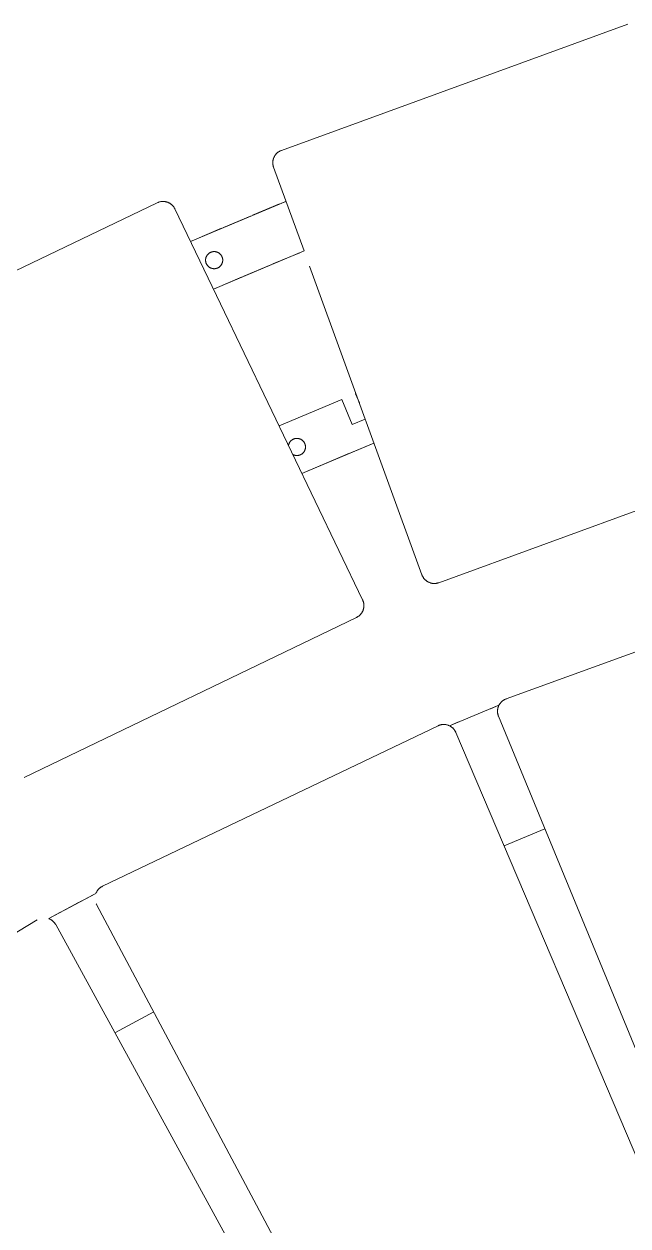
# Model space of a CAD drawing. Header units: millimetres. Extents: x -507 to 4570, y -12 to 3479.
# Drawn here: x 138.5 to 321.9, y 1392.8 to 1757.5 of the extents above; entities that cross this region are included whole.
import ezdxf

# ---------------------------------------------------------------- set-up
doc = ezdxf.new("R2010")
doc.units = ezdxf.units.MM
doc.layers.add('ZANO_R', color=7, linetype='Continuous', lineweight=0)

msp = doc.modelspace()

# ---------------------------------------------------------------- linework, layer by layer
at = {"layer": 'ZANO_R'}
for p, q in [((216.62, 1719.19), (321.86, 1757.53)), ((214.71, 1717.71), (214.79, 1717.82)), ((214.79, 1717.82), (214.87, 1717.93)), ((214.87, 1717.93), (214.96, 1718.04)), ((214.96, 1718.04), (215.05, 1718.14)), ((215.05, 1718.14), (215.14, 1718.24)), ((215.14, 1718.24), (215.24, 1718.33)), ((215.24, 1718.33), (215.34, 1718.42)), ((215.34, 1718.42), (215.44, 1718.51)), ((215.44, 1718.51), (215.55, 1718.6)), ((215.55, 1718.6), (215.66, 1718.68)), ((215.66, 1718.68), (215.77, 1718.76)), ((215.77, 1718.76), (215.89, 1718.83)), ((215.89, 1718.83), (216, 1718.9)), ((216, 1718.9), (216.12, 1718.97)), ((216.12, 1718.97), (216.25, 1719.03)), ((216.25, 1719.03), (216.37, 1719.09)), ((216.37, 1719.09), (216.5, 1719.14)), ((216.5, 1719.14), (216.62, 1719.19)), ((213.99, 1715.54), (214, 1715.67)), ((213.99, 1715.4), (213.99, 1715.54)), ((214, 1715.26), (213.99, 1715.4)), ((214, 1715.67), (214.01, 1715.81)), ((214, 1715.13), (214, 1715.26)), ((214.02, 1714.99), (214, 1715.13)), ((214.01, 1715.81), (214.02, 1715.94)), ((214.02, 1715.94), (214.04, 1716.08)), ((214.03, 1714.85), (214.02, 1714.99)), ((214.06, 1714.72), (214.03, 1714.85)), ((214.04, 1716.08), (214.07, 1716.21)), ((214.08, 1714.59), (214.06, 1714.72)), ((214.07, 1716.21), (214.1, 1716.35)), ((214.11, 1714.45), (214.08, 1714.59)), ((214.1, 1716.35), (214.13, 1716.48)), ((214.15, 1714.32), (214.11, 1714.45)), ((214.13, 1716.48), (214.17, 1716.61)), ((214.19, 1714.19), (214.15, 1714.32)), ((214.17, 1716.61), (214.21, 1716.74)), ((214.23, 1714.06), (214.19, 1714.19)), ((214.21, 1716.74), (214.26, 1716.87)), ((214.26, 1716.87), (214.31, 1717)), ((214.31, 1717), (214.37, 1717.12)), ((214.37, 1717.12), (214.43, 1717.24)), ((214.43, 1717.24), (214.49, 1717.36)), ((214.49, 1717.36), (214.56, 1717.48)), ((214.56, 1717.48), (214.63, 1717.6)), ((214.63, 1717.6), (214.71, 1717.71)), ((214.23, 1714.06), (223.48, 1688.67)), ((77.98, 1654.8), (178.92, 1703.31)), ((178.92, 1703.31), (179.05, 1703.37)), ((179.05, 1703.37), (179.17, 1703.42)), ((179.17, 1703.42), (179.3, 1703.47)), ((179.3, 1703.47), (179.43, 1703.51)), ((179.43, 1703.51), (179.56, 1703.55)), ((179.56, 1703.55), (179.69, 1703.59)), ((179.69, 1703.59), (179.83, 1703.62)), ((179.83, 1703.62), (179.96, 1703.64)), ((179.96, 1703.64), (180.1, 1703.66)), ((180.1, 1703.66), (180.23, 1703.68)), ((180.23, 1703.68), (180.37, 1703.69)), ((180.37, 1703.69), (180.5, 1703.7)), ((180.5, 1703.7), (180.64, 1703.7)), ((180.64, 1703.7), (180.78, 1703.7)), ((180.78, 1703.7), (180.91, 1703.7)), ((180.91, 1703.7), (181.05, 1703.68)), ((181.05, 1703.68), (181.19, 1703.67)), ((181.19, 1703.67), (181.32, 1703.65)), ((181.32, 1703.65), (181.46, 1703.62)), ((181.46, 1703.62), (181.59, 1703.59)), ((181.59, 1703.59), (181.72, 1703.56)), ((181.72, 1703.56), (181.85, 1703.52)), ((181.85, 1703.52), (181.98, 1703.48)), ((181.98, 1703.48), (182.11, 1703.43)), ((182.11, 1703.43), (182.24, 1703.38)), ((182.24, 1703.38), (182.36, 1703.32)), ((182.36, 1703.32), (182.48, 1703.26)), ((182.48, 1703.26), (182.6, 1703.2)), ((182.6, 1703.2), (182.72, 1703.13)), ((189.03, 1691.51), (218, 1703.71)), ((216.65, 1703.16), (218, 1703.71)), ((182.72, 1703.13), (182.84, 1703.06)), ((182.84, 1703.06), (182.95, 1702.98)), ((182.95, 1702.98), (183.06, 1702.9)), ((183.06, 1702.9), (183.17, 1702.82)), ((183.17, 1702.82), (183.27, 1702.73)), ((183.27, 1702.73), (183.38, 1702.64)), ((183.38, 1702.64), (183.47, 1702.54)), ((183.47, 1702.54), (183.57, 1702.45)), ((183.57, 1702.45), (183.66, 1702.35)), ((183.66, 1702.35), (183.75, 1702.24)), ((183.75, 1702.24), (183.83, 1702.13)), ((183.83, 1702.13), (183.92, 1702.02)), ((183.92, 1702.02), (183.99, 1701.91)), ((183.99, 1701.91), (184.07, 1701.8)), ((184.07, 1701.8), (184.14, 1701.68)), ((184.14, 1701.68), (184.2, 1701.56)), ((184.2, 1701.56), (184.26, 1701.44)), ((198.09, 1672.66), (184.26, 1701.44)), ((207.82, 1699.5), (216.08, 1702.93)), ((198.99, 1695.78), (207.25, 1699.26)), ((190.18, 1692.01), (198.45, 1695.55)), ((195.97, 1677.08), (223.48, 1688.67)), ((193.59, 1685.98), (193.6, 1686.06)), ((193.59, 1685.89), (193.59, 1685.98)), ((193.59, 1685.8), (193.59, 1685.89)), ((193.6, 1685.71), (193.59, 1685.8)), ((193.6, 1686.15), (193.61, 1686.24)), ((193.6, 1686.06), (193.6, 1686.15)), ((193.6, 1685.62), (193.6, 1685.71)), ((193.61, 1685.53), (193.6, 1685.62)), ((193.61, 1686.24), (193.63, 1686.33)), ((193.63, 1685.44), (193.61, 1685.53)), ((193.63, 1686.33), (193.65, 1686.42)), ((193.65, 1685.35), (193.63, 1685.44)), ((193.65, 1686.42), (193.67, 1686.51)), ((193.67, 1685.26), (193.65, 1685.35)), ((193.67, 1686.51), (193.69, 1686.59)), ((193.69, 1685.18), (193.67, 1685.26)), ((193.69, 1686.59), (193.71, 1686.68)), ((193.71, 1685.09), (193.69, 1685.18)), ((193.71, 1686.68), (193.74, 1686.77)), ((193.74, 1685.01), (193.71, 1685.09)), ((193.74, 1686.77), (193.78, 1686.85)), ((193.78, 1684.92), (193.74, 1685.01)), ((193.78, 1686.85), (193.81, 1686.93)), ((193.81, 1686.93), (193.85, 1687.01)), ((193.85, 1687.01), (193.89, 1687.09)), ((193.89, 1687.09), (193.93, 1687.17)), ((193.93, 1687.17), (193.98, 1687.25)), ((193.98, 1687.25), (194.03, 1687.33)), ((194.03, 1687.33), (194.08, 1687.4)), ((194.08, 1687.4), (194.13, 1687.47)), ((194.13, 1687.47), (194.19, 1687.54)), ((194.19, 1687.54), (194.24, 1687.61)), ((194.24, 1687.61), (194.3, 1687.68)), ((194.3, 1687.68), (194.37, 1687.74)), ((194.37, 1687.74), (194.43, 1687.8)), ((194.43, 1687.8), (194.5, 1687.86)), ((194.5, 1687.86), (194.57, 1687.92)), ((194.57, 1687.92), (194.64, 1687.97)), ((194.64, 1687.97), (194.71, 1688.03)), ((194.71, 1688.03), (194.79, 1688.07)), ((194.79, 1688.07), (194.86, 1688.12)), ((194.86, 1688.12), (194.94, 1688.17)), ((194.94, 1688.17), (195.02, 1688.21)), ((195.02, 1688.21), (195.1, 1688.25)), ((195.1, 1688.25), (195.18, 1688.28)), ((195.18, 1688.28), (195.27, 1688.32)), ((195.27, 1688.32), (195.35, 1688.35)), ((195.35, 1688.35), (195.44, 1688.37)), ((195.44, 1688.37), (195.52, 1688.4)), ((195.52, 1688.4), (195.61, 1688.42)), ((195.61, 1688.42), (195.7, 1688.44)), ((195.7, 1688.44), (195.79, 1688.45)), ((195.79, 1688.45), (195.88, 1688.47)), ((195.88, 1688.47), (195.97, 1688.48)), ((195.97, 1688.48), (196.06, 1688.48)), ((196.06, 1688.48), (196.15, 1688.48)), ((196.15, 1688.48), (196.23, 1688.48)), ((196.23, 1688.48), (196.32, 1688.48)), ((196.32, 1688.48), (196.41, 1688.48)), ((196.41, 1688.48), (196.5, 1688.47)), ((196.5, 1688.47), (196.59, 1688.45)), ((196.59, 1688.45), (196.68, 1688.44)), ((196.68, 1688.44), (196.77, 1688.42)), ((196.77, 1688.42), (196.86, 1688.4)), ((196.86, 1688.4), (196.94, 1688.37)), ((196.94, 1688.37), (197.03, 1688.35)), ((197.03, 1688.35), (197.11, 1688.32)), ((197.11, 1688.32), (197.2, 1688.28)), ((197.2, 1688.28), (197.28, 1688.25)), ((197.28, 1688.25), (197.36, 1688.21)), ((197.36, 1688.21), (197.44, 1688.17)), ((197.44, 1688.17), (197.52, 1688.12)), ((197.52, 1688.12), (197.59, 1688.07)), ((197.59, 1688.07), (197.67, 1688.03)), ((197.67, 1688.03), (197.74, 1687.97)), ((197.74, 1687.97), (197.81, 1687.92)), ((197.81, 1687.92), (197.88, 1687.86)), ((197.88, 1687.86), (197.95, 1687.8)), ((197.95, 1687.8), (198.01, 1687.74)), ((198.01, 1687.74), (198.08, 1687.68)), ((198.08, 1687.68), (198.14, 1687.61)), ((198.14, 1687.61), (198.19, 1687.54)), ((198.19, 1687.54), (198.25, 1687.47)), ((198.25, 1687.47), (198.3, 1687.4)), ((198.3, 1687.4), (198.35, 1687.33)), ((198.35, 1687.33), (198.4, 1687.25)), ((198.4, 1687.25), (198.45, 1687.17)), ((198.45, 1687.17), (198.49, 1687.09)), ((198.49, 1687.09), (198.53, 1687.01)), ((198.53, 1687.01), (198.57, 1686.93)), ((198.57, 1686.93), (198.6, 1686.85)), ((198.6, 1686.85), (198.64, 1686.77)), ((198.64, 1685.01), (198.6, 1684.92)), ((198.64, 1686.77), (198.67, 1686.68)), ((198.67, 1685.09), (198.64, 1685.01)), ((198.67, 1686.68), (198.69, 1686.59)), ((198.69, 1685.18), (198.67, 1685.09)), ((198.69, 1686.59), (198.71, 1686.51)), ((198.71, 1685.26), (198.69, 1685.18)), ((198.71, 1686.51), (198.73, 1686.42)), ((198.73, 1685.35), (198.71, 1685.26)), ((198.73, 1686.42), (198.75, 1686.33)), ((198.75, 1685.44), (198.73, 1685.35)), ((198.75, 1686.33), (198.77, 1686.24)), ((198.77, 1685.53), (198.75, 1685.44)), ((198.77, 1686.24), (198.78, 1686.15)), ((198.78, 1685.62), (198.77, 1685.53)), ((198.78, 1686.15), (198.78, 1686.06)), ((198.78, 1686.06), (198.79, 1685.98)), ((198.79, 1685.8), (198.78, 1685.71)), ((198.78, 1685.71), (198.78, 1685.62)), ((198.79, 1685.98), (198.79, 1685.89)), ((198.79, 1685.89), (198.79, 1685.8)), ((213.98, 1684.74), (222.16, 1688.13)), ((193.81, 1684.84), (193.78, 1684.92)), ((193.85, 1684.76), (193.81, 1684.84)), ((193.89, 1684.68), (193.85, 1684.76)), ((193.93, 1684.6), (193.89, 1684.68)), ((193.98, 1684.52), (193.93, 1684.6)), ((194.03, 1684.45), (193.98, 1684.52)), ((194.08, 1684.37), (194.03, 1684.45)), ((194.13, 1684.3), (194.08, 1684.37)), ((194.19, 1684.23), (194.13, 1684.3)), ((194.24, 1684.16), (194.19, 1684.23)), ((194.3, 1684.09), (194.24, 1684.16)), ((194.37, 1684.03), (194.3, 1684.09)), ((194.43, 1683.97), (194.37, 1684.03)), ((194.5, 1683.91), (194.43, 1683.97)), ((194.57, 1683.85), (194.5, 1683.91)), ((194.64, 1683.8), (194.57, 1683.85)), ((194.71, 1683.75), (194.64, 1683.8)), ((194.79, 1683.7), (194.71, 1683.75)), ((194.86, 1683.65), (194.79, 1683.7)), ((194.94, 1683.6), (194.86, 1683.65)), ((195.02, 1683.56), (194.94, 1683.6)), ((195.1, 1683.52), (195.02, 1683.56)), ((195.18, 1683.49), (195.1, 1683.52)), ((195.27, 1683.45), (195.18, 1683.49)), ((195.35, 1683.42), (195.27, 1683.45)), ((195.44, 1683.4), (195.35, 1683.42)), ((195.52, 1683.37), (195.44, 1683.4)), ((195.61, 1683.35), (195.52, 1683.37)), ((195.7, 1683.33), (195.61, 1683.35)), ((195.79, 1683.32), (195.7, 1683.33)), ((195.88, 1683.3), (195.79, 1683.32)), ((195.97, 1683.29), (195.88, 1683.3)), ((196.06, 1683.29), (195.97, 1683.29)), ((196.15, 1683.29), (196.06, 1683.29)), ((196.23, 1683.29), (196.15, 1683.29)), ((196.32, 1683.29), (196.23, 1683.29)), ((196.41, 1683.29), (196.32, 1683.29)), ((196.5, 1683.3), (196.41, 1683.29)), ((196.59, 1683.32), (196.5, 1683.3)), ((196.68, 1683.33), (196.59, 1683.32)), ((196.77, 1683.35), (196.68, 1683.33)), ((196.86, 1683.37), (196.77, 1683.35)), ((196.94, 1683.4), (196.86, 1683.37)), ((197.03, 1683.42), (196.94, 1683.4)), ((197.11, 1683.45), (197.03, 1683.42)), ((197.2, 1683.49), (197.11, 1683.45)), ((197.28, 1683.52), (197.2, 1683.49)), ((197.36, 1683.56), (197.28, 1683.52)), ((197.44, 1683.6), (197.36, 1683.56)), ((197.52, 1683.65), (197.44, 1683.6)), ((197.59, 1683.7), (197.52, 1683.65)), ((197.67, 1683.75), (197.59, 1683.7)), ((197.74, 1683.8), (197.67, 1683.75)), ((197.81, 1683.85), (197.74, 1683.8)), ((197.88, 1683.91), (197.81, 1683.85)), ((197.95, 1683.97), (197.88, 1683.91)), ((198.01, 1684.03), (197.95, 1683.97)), ((198.08, 1684.09), (198.01, 1684.03)), ((198.14, 1684.16), (198.08, 1684.09)), ((198.19, 1684.23), (198.14, 1684.16)), ((198.25, 1684.3), (198.19, 1684.23)), ((198.3, 1684.37), (198.25, 1684.3)), ((198.35, 1684.45), (198.3, 1684.37)), ((198.4, 1684.52), (198.35, 1684.45)), ((198.45, 1684.6), (198.4, 1684.52)), ((198.49, 1684.68), (198.45, 1684.6)), ((198.53, 1684.76), (198.49, 1684.68)), ((198.57, 1684.84), (198.53, 1684.76)), ((198.6, 1684.92), (198.57, 1684.84)), ((205.25, 1681.06), (213.42, 1684.5)), ((225.16, 1684.06), (259.29, 1590.39)), ((196.53, 1677.32), (204.71, 1680.83)), ((241.27, 1582.8), (198.09, 1672.66)), ((239.12, 1645.36), (239.24, 1645.41)), ((239.12, 1645.36), (240.28, 1642.57)), ((215.91, 1635.58), (234.97, 1643.64)), ((238.11, 1636.02), (234.97, 1643.64)), ((242.07, 1637.65), (238.11, 1636.02)), ((218.91, 1630.17), (218.94, 1630.25)), ((218.94, 1630.25), (218.98, 1630.33)), ((218.98, 1630.33), (219.02, 1630.41)), ((219.02, 1630.41), (219.06, 1630.49)), ((219.06, 1630.49), (219.11, 1630.57)), ((219.11, 1630.57), (219.16, 1630.64)), ((219.16, 1630.64), (219.21, 1630.72)), ((219.21, 1630.72), (219.26, 1630.79)), ((219.26, 1630.79), (219.32, 1630.86)), ((219.32, 1630.86), (219.38, 1630.93)), ((219.38, 1630.93), (219.44, 1630.99)), ((219.44, 1630.99), (219.5, 1631.06)), ((219.5, 1631.06), (219.56, 1631.12)), ((219.56, 1631.12), (219.63, 1631.18)), ((219.63, 1631.18), (219.7, 1631.24)), ((219.7, 1631.24), (219.77, 1631.29)), ((219.77, 1631.29), (219.85, 1631.34)), ((219.85, 1631.34), (219.92, 1631.39)), ((219.92, 1631.39), (220, 1631.44)), ((220, 1631.44), (220.07, 1631.48)), ((220.07, 1631.48), (220.15, 1631.53)), ((220.15, 1631.53), (220.23, 1631.56)), ((220.23, 1631.56), (220.32, 1631.6)), ((220.32, 1631.6), (220.4, 1631.63)), ((220.4, 1631.63), (220.48, 1631.66)), ((220.48, 1631.66), (220.57, 1631.69)), ((220.57, 1631.69), (220.66, 1631.72)), ((220.66, 1631.72), (220.74, 1631.74)), ((220.74, 1631.74), (220.83, 1631.76)), ((220.83, 1631.76), (220.92, 1631.77)), ((220.92, 1631.77), (221.01, 1631.78)), ((221.01, 1631.78), (221.1, 1631.79)), ((221.1, 1631.79), (221.19, 1631.8)), ((221.19, 1631.8), (221.28, 1631.8)), ((221.28, 1631.8), (221.37, 1631.8)), ((221.37, 1631.8), (221.46, 1631.8)), ((221.46, 1631.8), (221.55, 1631.79)), ((221.55, 1631.79), (221.64, 1631.78)), ((221.64, 1631.78), (221.72, 1631.77)), ((221.72, 1631.77), (221.81, 1631.75)), ((221.81, 1631.75), (221.9, 1631.74)), ((221.9, 1631.74), (221.99, 1631.71)), ((221.99, 1631.71), (222.07, 1631.69)), ((222.07, 1631.69), (222.16, 1631.66)), ((222.16, 1631.66), (222.24, 1631.63)), ((222.24, 1631.63), (222.33, 1631.6)), ((222.33, 1631.6), (222.41, 1631.56)), ((222.41, 1631.56), (222.49, 1631.52)), ((222.49, 1631.52), (222.57, 1631.48)), ((222.57, 1631.48), (222.65, 1631.44)), ((222.65, 1631.44), (222.72, 1631.39)), ((222.72, 1631.39), (222.8, 1631.34)), ((222.8, 1631.34), (222.87, 1631.29)), ((222.85, 1621.15), (244.72, 1630.37)), ((222.87, 1631.29), (222.94, 1631.23)), ((222.94, 1631.23), (223.01, 1631.18)), ((223.01, 1631.18), (223.08, 1631.12)), ((223.08, 1631.12), (223.14, 1631.06)), ((223.14, 1631.06), (223.21, 1630.99)), ((223.21, 1630.99), (223.27, 1630.93)), ((223.27, 1630.93), (223.32, 1630.86)), ((223.32, 1630.86), (223.38, 1630.79)), ((223.38, 1630.79), (223.43, 1630.71)), ((223.43, 1630.71), (223.49, 1630.64)), ((223.49, 1630.64), (223.53, 1630.57)), ((223.53, 1630.57), (223.58, 1630.49)), ((223.58, 1630.49), (223.62, 1630.41)), ((223.62, 1630.41), (223.66, 1630.33)), ((223.66, 1630.33), (223.7, 1630.25)), ((223.7, 1630.25), (223.73, 1630.17)), ((237.87, 1627.53), (244.72, 1630.37)), ((218.76, 1629.65), (218.78, 1629.74)), ((218.78, 1629.74), (218.8, 1629.83)), ((218.8, 1629.83), (218.82, 1629.91)), ((218.82, 1629.91), (218.85, 1630)), ((218.85, 1630), (218.87, 1630.09)), ((218.87, 1630.09), (218.91, 1630.17)), ((220.15, 1626.88), (220.07, 1626.92)), ((220.23, 1626.84), (220.15, 1626.88)), ((220.31, 1626.8), (220.23, 1626.84)), ((220.4, 1626.77), (220.31, 1626.8)), ((220.48, 1626.74), (220.4, 1626.77)), ((220.57, 1626.71), (220.48, 1626.74)), ((220.65, 1626.69), (220.57, 1626.71)), ((220.74, 1626.67), (220.65, 1626.69)), ((220.83, 1626.65), (220.74, 1626.67)), ((220.92, 1626.63), (220.83, 1626.65)), ((221.01, 1626.62), (220.92, 1626.63)), ((221.1, 1626.61), (221.01, 1626.62)), ((221.18, 1626.61), (221.1, 1626.61)), ((221.27, 1626.6), (221.18, 1626.61)), ((221.36, 1626.6), (221.27, 1626.6)), ((221.45, 1626.61), (221.36, 1626.6)), ((221.54, 1626.61), (221.45, 1626.61)), ((221.63, 1626.62), (221.54, 1626.61)), ((221.72, 1626.63), (221.63, 1626.62)), ((221.81, 1626.65), (221.72, 1626.63)), ((221.9, 1626.67), (221.81, 1626.65)), ((221.99, 1626.69), (221.9, 1626.67)), ((222.07, 1626.71), (221.99, 1626.69)), ((222.16, 1626.74), (222.07, 1626.71)), ((222.24, 1626.77), (222.16, 1626.74)), ((222.32, 1626.8), (222.24, 1626.77)), ((222.41, 1626.84), (222.32, 1626.8)), ((222.49, 1626.88), (222.41, 1626.84)), ((222.57, 1626.92), (222.49, 1626.88)), ((222.65, 1626.97), (222.57, 1626.92)), ((222.72, 1627.01), (222.65, 1626.97)), ((222.8, 1627.06), (222.72, 1627.01)), ((222.87, 1627.11), (222.8, 1627.06)), ((222.94, 1627.17), (222.87, 1627.11)), ((223.01, 1627.23), (222.94, 1627.17)), ((223.08, 1627.29), (223.01, 1627.23)), ((223.14, 1627.35), (223.08, 1627.29)), ((223.21, 1627.41), (223.14, 1627.35)), ((223.27, 1627.48), (223.21, 1627.41)), ((223.32, 1627.55), (223.27, 1627.48)), ((223.38, 1627.62), (223.32, 1627.55)), ((223.43, 1627.69), (223.38, 1627.62)), ((223.48, 1627.76), (223.43, 1627.69)), ((223.53, 1627.84), (223.48, 1627.76)), ((223.58, 1627.91), (223.53, 1627.84)), ((223.62, 1627.99), (223.58, 1627.91)), ((223.66, 1628.07), (223.62, 1627.99)), ((223.7, 1628.16), (223.66, 1628.07)), ((223.73, 1628.24), (223.7, 1628.16)), ((223.73, 1630.17), (223.77, 1630.08)), ((223.77, 1628.32), (223.73, 1628.24)), ((223.77, 1630.08), (223.8, 1630)), ((223.8, 1628.41), (223.77, 1628.32)), ((223.8, 1630), (223.82, 1629.91)), ((223.82, 1628.49), (223.8, 1628.41)), ((223.82, 1629.91), (223.84, 1629.82)), ((223.84, 1628.58), (223.82, 1628.49)), ((223.84, 1629.82), (223.86, 1629.74)), ((223.86, 1628.67), (223.84, 1628.58)), ((223.86, 1629.74), (223.88, 1629.65)), ((223.88, 1628.76), (223.86, 1628.67)), ((223.88, 1629.65), (223.9, 1629.56)), ((223.9, 1628.84), (223.88, 1628.76)), ((223.9, 1629.56), (223.91, 1629.47)), ((223.91, 1628.93), (223.9, 1628.84)), ((223.91, 1629.47), (223.91, 1629.38)), ((223.91, 1629.38), (223.92, 1629.29)), ((223.92, 1629.11), (223.91, 1629.02)), ((223.91, 1629.02), (223.91, 1628.93)), ((223.92, 1629.29), (223.92, 1629.2)), ((223.92, 1629.2), (223.92, 1629.11)), ((229.5, 1624), (237.34, 1627.3)), ((222.85, 1621.15), (228.98, 1623.78)), ((369.65, 1626.34), (264.41, 1588)), ((259.34, 1590.27), (259.29, 1590.39)), ((259.39, 1590.14), (259.34, 1590.27)), ((259.45, 1590.02), (259.39, 1590.14)), ((391.07, 1591.2), (284.88, 1552.76)), ((259.51, 1589.89), (259.45, 1590.02)), ((259.57, 1589.77), (259.51, 1589.89)), ((259.64, 1589.66), (259.57, 1589.77)), ((259.72, 1589.54), (259.64, 1589.66)), ((259.8, 1589.43), (259.72, 1589.54)), ((259.88, 1589.32), (259.8, 1589.43)), ((259.96, 1589.21), (259.88, 1589.32)), ((260.05, 1589.11), (259.96, 1589.21)), ((260.14, 1589.01), (260.05, 1589.11)), ((260.24, 1588.91), (260.14, 1589.01)), ((260.34, 1588.82), (260.24, 1588.91)), ((260.44, 1588.73), (260.34, 1588.82)), ((260.55, 1588.64), (260.44, 1588.73)), ((260.65, 1588.56), (260.55, 1588.64)), ((260.76, 1588.48), (260.65, 1588.56)), ((260.88, 1588.4), (260.76, 1588.48)), ((260.99, 1588.33), (260.88, 1588.4)), ((261.11, 1588.26), (260.99, 1588.33)), ((261.23, 1588.2), (261.11, 1588.26)), ((261.36, 1588.14), (261.23, 1588.2)), ((261.48, 1588.08), (261.36, 1588.14)), ((261.61, 1588.03), (261.48, 1588.08)), ((261.74, 1587.98), (261.61, 1588.03)), ((261.87, 1587.94), (261.74, 1587.98)), ((262, 1587.9), (261.87, 1587.94)), ((262.13, 1587.87), (262, 1587.9)), ((262.26, 1587.84), (262.13, 1587.87)), ((262.4, 1587.81), (262.26, 1587.84)), ((262.53, 1587.79), (262.4, 1587.81)), ((262.67, 1587.78), (262.53, 1587.79)), ((262.8, 1587.77), (262.67, 1587.78)), ((262.94, 1587.76), (262.8, 1587.77)), ((263.08, 1587.76), (262.94, 1587.76)), ((263.21, 1587.77), (263.08, 1587.76)), ((263.35, 1587.77), (263.21, 1587.77)), ((263.49, 1587.79), (263.35, 1587.77)), ((263.62, 1587.8), (263.49, 1587.79)), ((263.76, 1587.83), (263.62, 1587.8)), ((263.89, 1587.85), (263.76, 1587.83)), ((264.02, 1587.88), (263.89, 1587.85)), ((264.15, 1587.92), (264.02, 1587.88)), ((264.29, 1587.96), (264.15, 1587.92)), ((264.41, 1588), (264.29, 1587.96)), ((241.23, 1579.25), (241.16, 1579.13)), ((241.29, 1579.37), (241.23, 1579.25)), ((241.27, 1582.8), (241.33, 1582.68)), ((241.34, 1579.49), (241.29, 1579.37)), ((241.33, 1582.68), (241.38, 1582.55)), ((241.39, 1579.62), (241.34, 1579.49)), ((241.38, 1582.55), (241.43, 1582.43)), ((241.44, 1579.75), (241.39, 1579.62)), ((241.43, 1582.43), (241.47, 1582.3)), ((241.48, 1579.88), (241.44, 1579.75)), ((241.47, 1582.3), (241.51, 1582.17)), ((241.52, 1580.01), (241.48, 1579.88)), ((241.51, 1582.17), (241.55, 1582.03)), ((241.56, 1580.14), (241.52, 1580.01)), ((241.55, 1582.03), (241.58, 1581.9)), ((241.59, 1580.27), (241.56, 1580.14)), ((241.58, 1581.9), (241.61, 1581.77)), ((241.61, 1580.41), (241.59, 1580.27)), ((241.61, 1581.77), (241.63, 1581.63)), ((241.63, 1580.54), (241.61, 1580.41)), ((241.63, 1581.63), (241.64, 1581.5)), ((241.65, 1580.68), (241.63, 1580.54)), ((241.64, 1581.5), (241.66, 1581.36)), ((241.66, 1580.82), (241.65, 1580.68)), ((241.66, 1581.36), (241.66, 1581.22)), ((241.66, 1581.22), (241.67, 1581.09)), ((241.67, 1580.95), (241.66, 1580.82)), ((241.67, 1581.09), (241.67, 1580.95)), ((239.4, 1577.47), (138.45, 1528.95)), ((239.52, 1577.53), (239.4, 1577.47)), ((239.64, 1577.59), (239.52, 1577.53)), ((239.76, 1577.66), (239.64, 1577.59)), ((239.87, 1577.74), (239.76, 1577.66)), ((239.99, 1577.81), (239.87, 1577.74)), ((240.1, 1577.89), (239.99, 1577.81)), ((240.2, 1577.98), (240.1, 1577.89)), ((240.31, 1578.07), (240.2, 1577.98)), ((240.41, 1578.16), (240.31, 1578.07)), ((240.51, 1578.25), (240.41, 1578.16)), ((240.6, 1578.35), (240.51, 1578.25)), ((240.69, 1578.46), (240.6, 1578.35)), ((240.78, 1578.56), (240.69, 1578.46)), ((240.86, 1578.67), (240.78, 1578.56)), ((240.94, 1578.78), (240.86, 1578.67)), ((241.02, 1578.89), (240.94, 1578.78)), ((241.09, 1579.01), (241.02, 1578.89)), ((241.16, 1579.13), (241.09, 1579.01)), ((282.68, 1550.81), (267.66, 1544.59)), ((267.67, 1544.59), (282.68, 1550.81)), ((280.12, 1549.77), (282.68, 1550.81)), ((282.38, 1550.06), (282.35, 1549.92)), ((282.42, 1550.19), (282.38, 1550.06)), ((282.46, 1550.32), (282.42, 1550.19)), ((282.51, 1550.44), (282.46, 1550.32)), ((282.56, 1550.57), (282.51, 1550.44)), ((282.62, 1550.7), (282.56, 1550.57)), ((282.68, 1550.82), (282.62, 1550.7)), ((282.74, 1550.94), (282.68, 1550.82)), ((282.81, 1551.06), (282.74, 1550.94)), ((282.88, 1551.17), (282.81, 1551.06)), ((282.96, 1551.29), (282.88, 1551.17)), ((283.04, 1551.4), (282.96, 1551.29)), ((283.12, 1551.5), (283.04, 1551.4)), ((283.21, 1551.61), (283.12, 1551.5)), ((283.3, 1551.71), (283.21, 1551.61)), ((283.39, 1551.81), (283.3, 1551.71)), ((283.49, 1551.91), (283.39, 1551.81)), ((283.59, 1552), (283.49, 1551.91)), ((283.7, 1552.09), (283.59, 1552)), ((283.8, 1552.17), (283.7, 1552.09)), ((283.91, 1552.25), (283.8, 1552.17)), ((284.03, 1552.33), (283.91, 1552.25)), ((284.14, 1552.4), (284.03, 1552.33)), ((284.26, 1552.47), (284.14, 1552.4)), ((284.38, 1552.54), (284.26, 1552.47)), ((284.5, 1552.6), (284.38, 1552.54)), ((284.62, 1552.66), (284.5, 1552.6)), ((284.75, 1552.71), (284.62, 1552.66)), ((284.88, 1552.76), (284.75, 1552.71)), ((271.28, 1546.11), (277.11, 1548.53)), ((282.25, 1549.25), (282.24, 1549.11)), ((282.24, 1549.11), (282.24, 1548.98)), ((282.24, 1548.98), (282.24, 1548.84)), ((282.24, 1548.84), (282.25, 1548.7)), ((282.26, 1549.38), (282.25, 1549.25)), ((282.25, 1548.7), (282.26, 1548.57)), ((282.27, 1549.52), (282.26, 1549.38)), ((282.26, 1548.57), (282.28, 1548.43)), ((282.29, 1549.66), (282.27, 1549.52)), ((282.28, 1548.43), (282.3, 1548.3)), ((282.32, 1549.79), (282.29, 1549.66)), ((282.3, 1548.3), (282.33, 1548.16)), ((282.35, 1549.92), (282.32, 1549.79)), ((282.33, 1548.16), (282.36, 1548.03)), ((282.36, 1548.03), (282.39, 1547.9)), ((282.39, 1547.9), (282.43, 1547.77)), ((282.43, 1547.77), (282.48, 1547.64)), ((282.51, 1547.56), (282.48, 1547.64)), ((282.54, 1547.47), (282.51, 1547.56)), ((282.54, 1547.47), (451.14, 1138.44)), ((264.18, 1544.61), (162.29, 1495.9)), ((264.3, 1544.66), (264.18, 1544.61)), ((264.43, 1544.72), (264.3, 1544.66)), ((264.56, 1544.76), (264.43, 1544.72)), ((264.69, 1544.81), (264.56, 1544.76)), ((264.82, 1544.85), (264.69, 1544.81)), ((264.95, 1544.88), (264.82, 1544.85)), ((265.08, 1544.91), (264.95, 1544.88)), ((265.22, 1544.94), (265.08, 1544.91)), ((265.35, 1544.96), (265.22, 1544.94)), ((265.49, 1544.98), (265.35, 1544.96)), ((265.62, 1544.99), (265.49, 1544.98)), ((265.76, 1545), (265.62, 1544.99)), ((265.9, 1545), (265.76, 1545)), ((266.03, 1545), (265.9, 1545)), ((266.17, 1544.99), (266.03, 1545)), ((266.31, 1544.98), (266.17, 1544.99)), ((266.44, 1544.96), (266.31, 1544.98)), ((266.58, 1544.94), (266.44, 1544.96)), ((266.71, 1544.92), (266.58, 1544.94)), ((266.84, 1544.89), (266.71, 1544.92)), ((266.98, 1544.85), (266.84, 1544.89)), ((267.11, 1544.81), (266.98, 1544.85)), ((267.24, 1544.77), (267.11, 1544.81)), ((267.36, 1544.72), (267.24, 1544.77)), ((267.49, 1544.67), (267.36, 1544.72)), ((267.61, 1544.61), (267.49, 1544.67)), ((267.74, 1544.55), (267.61, 1544.61)), ((267.67, 1544.59), (270.43, 1545.76)), ((267.86, 1544.49), (267.74, 1544.55)), ((267.98, 1544.42), (267.86, 1544.49)), ((268.09, 1544.35), (267.98, 1544.42)), ((268.2, 1544.27), (268.09, 1544.35)), ((268.31, 1544.19), (268.2, 1544.27)), ((268.42, 1544.11), (268.31, 1544.19)), ((268.53, 1544.02), (268.42, 1544.11)), ((268.63, 1543.93), (268.53, 1544.02)), ((268.73, 1543.83), (268.63, 1543.93)), ((268.82, 1543.73), (268.73, 1543.83)), ((268.91, 1543.63), (268.82, 1543.73)), ((269, 1543.53), (268.91, 1543.63)), ((269.09, 1543.42), (269, 1543.53)), ((269.17, 1543.31), (269.09, 1543.42)), ((269.24, 1543.2), (269.17, 1543.31)), ((269.32, 1543.08), (269.24, 1543.2)), ((269.39, 1542.97), (269.32, 1543.08)), ((269.45, 1542.85), (269.39, 1542.97)), ((269.51, 1542.72), (269.45, 1542.85)), ((269.55, 1542.64), (269.51, 1542.72)), ((269.58, 1542.56), (269.55, 1542.64)), ((442.81, 1135.46), (269.58, 1542.56)), ((284.22, 1508.16), (296.63, 1513.3)), ((161.37, 1495.3), (161.27, 1495.21)), ((161.48, 1495.39), (161.37, 1495.3)), ((161.59, 1495.47), (161.48, 1495.39)), ((161.7, 1495.55), (161.59, 1495.47)), ((161.81, 1495.63), (161.7, 1495.55)), ((161.92, 1495.7), (161.81, 1495.63)), ((162.04, 1495.77), (161.92, 1495.7)), ((162.16, 1495.84), (162.04, 1495.77)), ((162.29, 1495.9), (162.16, 1495.84)), ((145.96, 1486.07), (160.29, 1493.74)), ((160.28, 1493.74), (145.96, 1486.07)), ((157.56, 1492.3), (159.84, 1493.51)), ((160.34, 1493.87), (160.29, 1493.74)), ((160.39, 1494), (160.34, 1493.87)), ((160.45, 1494.12), (160.39, 1494)), ((160.52, 1494.24), (160.45, 1494.12)), ((160.59, 1494.36), (160.52, 1494.24)), ((160.66, 1494.47), (160.59, 1494.36)), ((160.74, 1494.59), (160.66, 1494.47)), ((160.82, 1494.7), (160.74, 1494.59)), ((160.9, 1494.8), (160.82, 1494.7)), ((160.99, 1494.91), (160.9, 1494.8)), ((161.08, 1495.01), (160.99, 1494.91)), ((161.18, 1495.11), (161.08, 1495.01)), ((161.27, 1495.21), (161.18, 1495.11)), ((145.96, 1486.07), (149.57, 1488.03)), ((150.14, 1488.33), (155.99, 1491.47)), ((150.14, 1488.33), (154.98, 1490.93)), ((160.44, 1490.48), (160.4, 1490.56)), ((160.48, 1490.41), (160.44, 1490.48)), ((160.48, 1490.41), (368.53, 1099.95)), ((142.49, 1485.75), (45.89, 1427.24)), ((146.08, 1486.02), (145.96, 1486.07)), ((146.21, 1485.97), (146.08, 1486.02)), ((146.33, 1485.91), (146.21, 1485.97)), ((146.45, 1485.85), (146.33, 1485.91)), ((146.56, 1485.79), (146.45, 1485.85)), ((146.68, 1485.72), (146.56, 1485.79)), ((146.79, 1485.65), (146.68, 1485.72)), ((146.9, 1485.57), (146.79, 1485.65)), ((147.01, 1485.49), (146.9, 1485.57)), ((147.11, 1485.41), (147.01, 1485.49)), ((147.21, 1485.32), (147.11, 1485.41)), ((147.31, 1485.23), (147.21, 1485.32)), ((147.41, 1485.13), (147.31, 1485.23)), ((147.5, 1485.04), (147.41, 1485.13)), ((147.59, 1484.94), (147.5, 1485.04)), ((147.68, 1484.83), (147.59, 1484.94)), ((147.76, 1484.73), (147.68, 1484.83)), ((147.84, 1484.62), (147.76, 1484.73)), ((147.91, 1484.51), (147.84, 1484.62)), ((147.98, 1484.4), (147.91, 1484.51)), ((148.03, 1484.32), (147.98, 1484.4)), ((148.07, 1484.25), (148.03, 1484.32)), ((360.53, 1096.18), (148.07, 1484.25)), ((166.02, 1451.45), (177.86, 1457.79)), ((166.02, 1451.45), (177.86, 1457.79))]:
    msp.add_line(p, q, dxfattribs=at)

doc.saveas('drawing.dxf')
